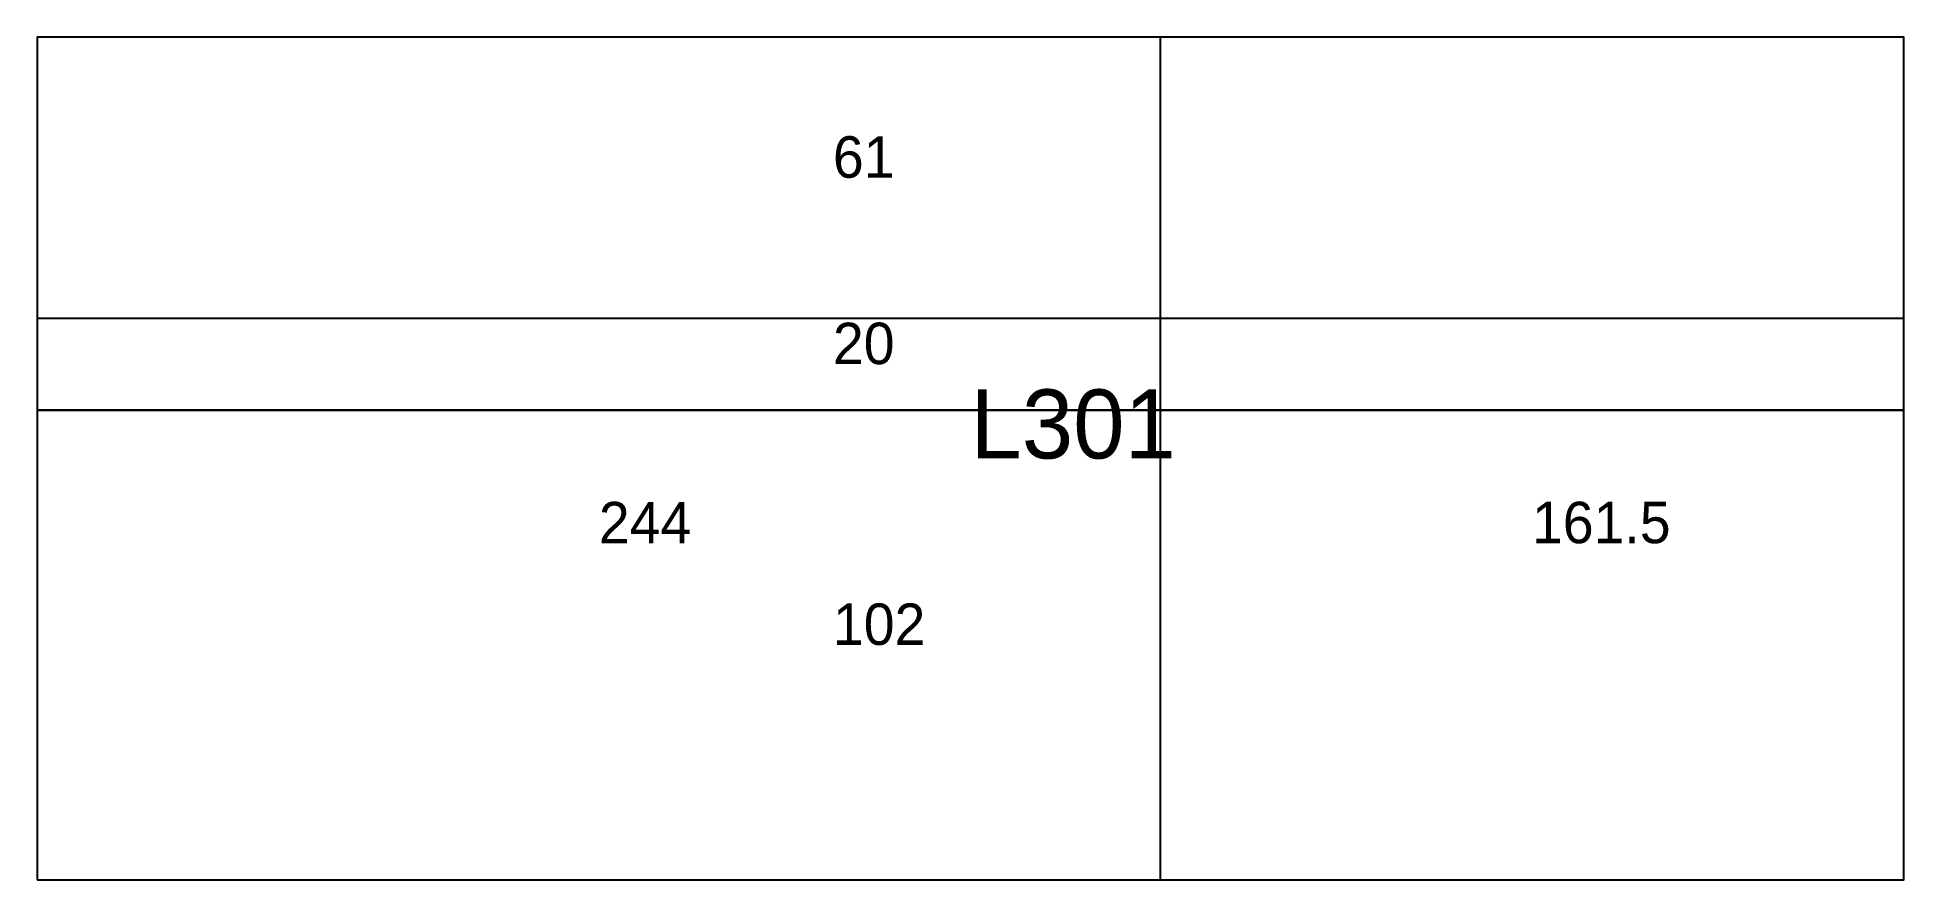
# Model space of a CAD drawing. Extents: x 2743 to 3148, y 2611 to 2794.
import ezdxf

# ---------------------------------------------------------------- set-up
doc = ezdxf.new("R2010")
doc.units = 0
for name, color, linetype in [('3', 3, 'Continuous'), ('4', 4, 'Continuous'), ('Painéis', 200, 'Continuous')]:
    doc.layers.add(name, color=color, linetype=linetype)

msp = doc.modelspace()

# ---------------------------------------------------------------- linework, layer by layer
at = {"layer": '3'}
for p, q in [((3148.07, 2793.94), (2742.57, 2793.94)), ((2742.57, 2793.94), (2742.57, 2610.94)), ((2986.57, 2610.94), (2986.57, 2793.94)), ((3148.07, 2610.94), (3148.07, 2793.94)), ((2742.57, 2712.94), (3148.07, 2712.94)), ((2742.57, 2610.94), (3148.07, 2610.94))]:
    msp.add_line(p, q, dxfattribs=at)
at = {"layer": '3', "lineweight": 25}
msp.add_lwpolyline([(2742.57, 2610.94), (3148.07, 2610.94), (3148.07, 2793.94), (2742.57, 2793.94)], close=True, dxfattribs=at)
at = {"layer": '3'}
for points in [[(2742.57, 2732.94), (3148.07, 2732.94)], [(3148.07, 2712.94), (2742.57, 2712.94)]]:
    msp.add_lwpolyline(points, dxfattribs=at)
at = {"layer": 'Painéis', "lineweight": 18}
for p, q in [((2986.57, 2610.94), (2986.57, 2793.94)), ((2742.57, 2732.94), (3148.07, 2732.94)), ((2742.57, 2712.94), (3148.07, 2712.94))]:
    msp.add_line(p, q, dxfattribs=at)

# ---------------------------------------------------------------- texts
at = {"layer": '4'}
msp.add_text('L301', height=15, dxfattribs=at).set_placement((2945.32, 2702.44))
at = {"layer": 'Painéis'}
for s, p in [('61', (2915.43, 2763.44)), ('20', (2915.43, 2722.94)), ('244', (2864.57, 2684.01)), ('161.5', (3067.32, 2684.04)), ('102', (2915.43, 2661.94))]:
    msp.add_text(s, height=9, dxfattribs=at).set_placement(p)

doc.saveas('drawing.dxf')
